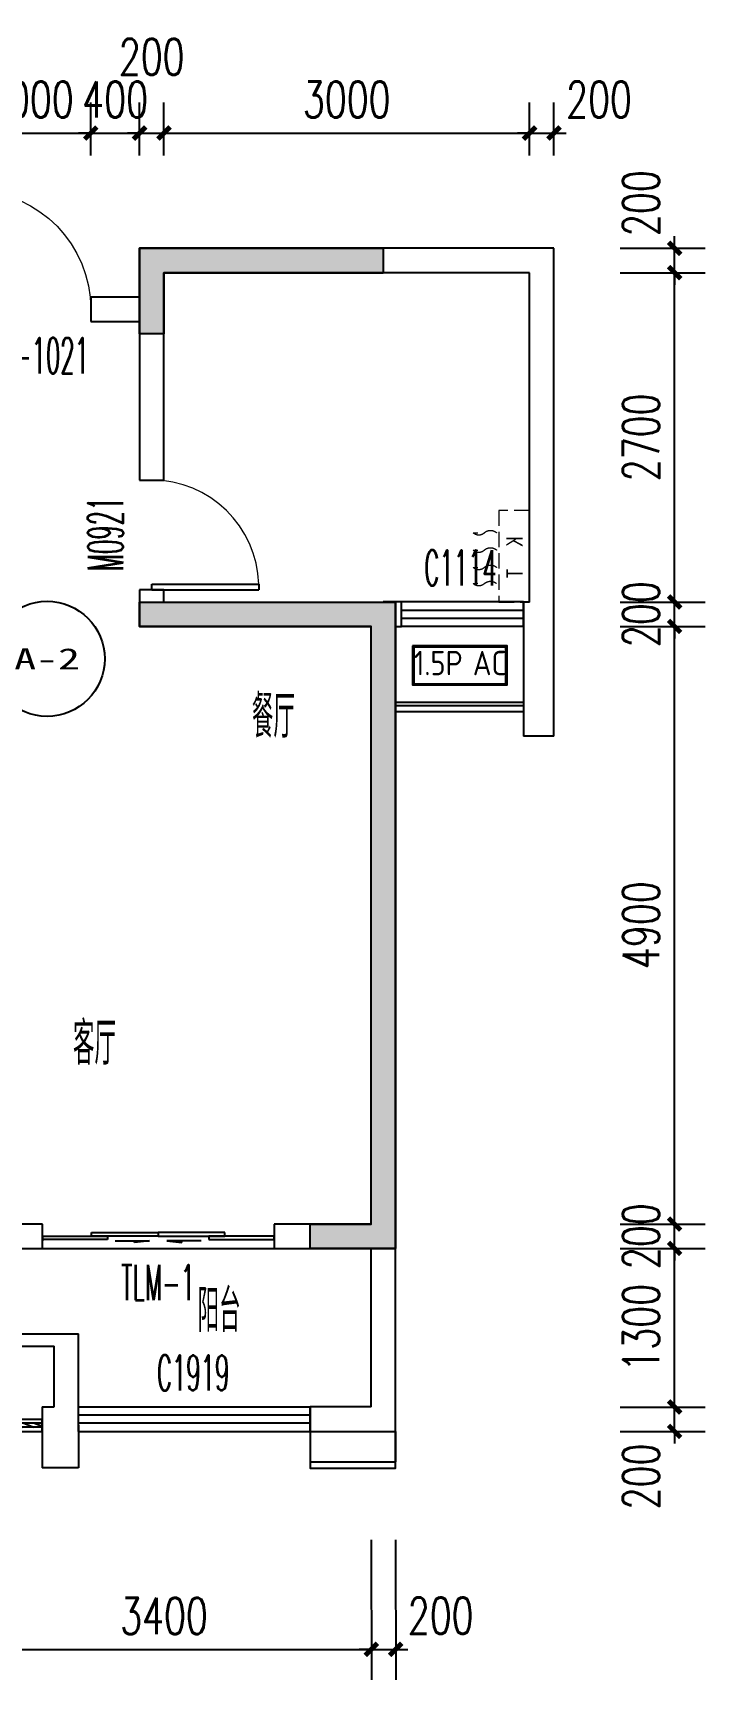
# Model space of a CAD drawing. Extents: x 136784 to 158171, y 80410 to 641535.
# Drawn here: x 152656 to 158171, y 80412 to 93917 of the extents above; entities that cross this region are included whole.
import ezdxf
from ezdxf.enums import TextEntityAlignment as Align

# ---------------------------------------------------------------- set-up
doc = ezdxf.new("R2010")
doc.units = 0
doc.header["$LTSCALE"] = 1000
doc.header["$MEASUREMENT"] = 0
doc.linetypes.add('1-4-RI-7F$0$DASH', pattern=[0.35, 0.25, -0.1])
doc.linetypes.add('5、6、7#楼参照$0$DASH', pattern=[0.35, 0.25, -0.1])
doc.layers.add('0A-O-EQPM', color=215, linetype='Continuous', lineweight=5)
for name, color, linetype in [('PUB_DIM', 3, 'Continuous'), ('PUB_TEXT', 7, 'Continuous'), ('text', 7, 'Continuous'), ('WALL', 2, 'Continuous'), ('WINDOW', 4, 'Continuous'), ('WINDOW_TEXT', 7, 'Continuous'), ('剪力墙', 30, 'Continuous'), ('看线', 8, 'Continuous'), ('空调机', 3, 'Continuous'), ('空调板', 6, 'Continuous')]:
    doc.layers.add(name, color=color, linetype=linetype)
doc.styles.add('5、6、7#楼参照$0$CTDI-ST', font='', dxfattribs={"width": 0.7})
doc.styles.add('_TCH_DIM', font='SIMPLEX', dxfattribs={"bigfont": 'GBCBIG'})
doc.styles.add('_TCH_DIM_T3', font='SIMPLEX', dxfattribs={"width": 0.705882, "bigfont": 'GBCBIG'})
doc.styles.add('_TCH_WINDOW', font='ROMANS', dxfattribs={"width": 0.7, "height": 3.5, "bigfont": 'GBHZFS'})
doc.styles.get("Standard").update_dxf_attribs({"font": 'gbenor.shx', "bigfont": 'gbcbig.shx'})
doc.styles.add('图签', font='simhei_1.ttf', dxfattribs={"width": 1.05})
doc.styles.get('5、6、7#楼参照$0$CTDI-ST').set_extended_font_data('RS_Song')
doc.dimstyles.new('_TCH_ARCH&&100', dxfattribs={"dimtxt": 297.5, "dimasz": 100, "dimexe": 250, "dimexo": 300, "dimgap": 126.25, "dimtad": 1, "dimdec": 0, "dimzin": 0, "dimdsep": 46, "dimtxsty": '_TCH_DIM_T3', "dimblk": 'ARCHTICK', "dimcen": 0.09, "dimclrt": 7, "dimazin": 2, "dimtfac": 1, "dimtdec": 0, "dimtix": 1, "dimtmove": 2, "dimatfit": 3, "dimfxl": 1, "dimtolj": 1, "dimtzin": 0, "dimarcsym": 0})

# ---------------------------------------------------------------- blocks, each defined once
blk = doc.blocks.new('5、6、7#楼参照$0$A$C73415A09')
for p, q in [((182, 211), (182, 172)), ((182, 211), (182, 192)), ((324, 211), (324, 172)), ((324, 211), (324, 192)), ((466, 211), (466, 172)), ((466, 211), (466, 192)), ((599, 211), (595, 172))]:
    blk.add_line(p, q)
at = {"linetype": '5、6、7#楼参照$0$DASH', "ltscale": 0.5}
blk.add_lwpolyline([(750, 0), (750, -250), (0, -250), (0, 0), (750, 0)], dxfattribs=at)
at = {"linetype": '1-4-RI-7F$0$DASH', "ltscale": 150}
for centre, radius, start, end in [((136, 164), 65.6, 314.917, 45.083), ((278, 164), 65.6, 314.917, 45.083), ((420, 164), 65.6, 314.917, 45.083), ((552, 164), 65.6, 314.917, 45.083), ((237, 68), 74.4, 137.7876, 222.2124), ((379, 68), 74.4, 137.7876, 222.2124), ((521, 68), 74.4, 137.7876, 222.2124), ((654, 68), 74.4, 137.7876, 222.2124)]:
    blk.add_arc(centre, radius, start, end, dxfattribs=at)
at = {"style": '5、6、7#楼参照$0$CTDI-ST', "width": 0.7}
for s, p in [('K', (213, -195)), ('T', (478, -195))]:
    blk.add_text(s, height=133, dxfattribs=at).set_placement(p)
blk = doc.blocks.new('1.5')
at = {"layer": '空调板'}
for points in [[(-119264, -117702), (-119264, -118022), (-118488, -118022), (-118488, -117702)], [(-119254, -117712), (-119254, -118012), (-118498, -118012), (-118498, -117712)]]:
    blk.add_lwpolyline(points, close=True, dxfattribs=at)
for s, p in [('1.5P', (-119252, -117942)), ('AC', (-118769, -117942))]:
    blk.add_text(s, height=200, dxfattribs=at).set_placement(p)
blk = doc.blocks.new('$DorLib2D$00000001')
for p, q in [((0.45, 0.975), (0.5, 0.975)), ((0.45, 0), (0.45, 0.975)), ((0.5, 0), (0.5, 0.975)), ((0.5, 0), (0.45, 0))]:
    blk.add_line(p, q)
at = {"lineweight": 13}
blk.add_arc((0.475, 0), 0.975, 91.4693, 180, dxfattribs=at)
blk = doc.blocks.new('$TCHSYS$WIN2D')
for p, q in [((-0.5, 0.5), (0.5, 0.5)), ((-0.5, 0.5), (-0.5, -0.5)), ((0.5, 0.5), (0.5, -0.5)), ((0.5, 0.1667), (-0.5, 0.1667)), ((0.5, -0.1667), (-0.5, -0.1667)), ((-0.5, -0.5), (0.5, -0.5))]:
    blk.add_line(p, q)
blk = doc.blocks.new('$DorLib2D$00000138')
at = {"color": 0, "linetype": 'Continuous'}
for p, q in [((-0.2875, 0), (-0.2875, 0.1538)), ((-0.2875, 0.1538), (0, 0.1538)), ((0, 0.1538), (0, 0)), ((0.2875, 0.1538), (0, 0.1538)), ((0.2875, 0), (0.2875, 0.1538)), ((-0.5, -0.1399), (-0.5, 0)), ((-0.5, 0), (-0.2187, 0)), ((0, 0), (-0.2875, 0)), ((-0.2187, 0), (-0.2187, -0.1399)), ((0, 0), (0.2875, 0)), ((0.2187, 0), (0.2187, -0.1399)), ((0.5, 0), (0.2187, 0)), ((0.5, 0), (0.5, -0.1946)), ((0.5, -0.1399), (0.5, 0)), ((-0.2187, -0.1399), (-0.5, -0.1399)), ((0.2187, -0.1399), (0.5, -0.1399)), ((-0.1857, -0.186), (-0.037, -0.186)), ((-0.037, -0.186), (-0.1019, -0.2583)), ((-0.1019, -0.2583), (-0.1019, -0.186)), ((0.1857, -0.186), (0.037, -0.186)), ((0.037, -0.186), (0.1019, -0.2583)), ((0.1019, -0.2583), (0.1019, -0.186))]:
    blk.add_line(p, q, dxfattribs=at)
blk = doc.blocks.new('$WINLIB2D$00000039')
at = {"color": 0}
for points in [[(-0.5, 0.5), (-0.5, -0.5)], [(0.5, 0.5), (-0.5, 0.5)], [(0.5, -0.5), (0.5, 0.5)], [(-0.5, 0.167), (0.5, 0.167)], [(-0.384, -0.167), (-0.448, 0.167)], [(-0.316, -0.167), (-0.38, 0.167)], [(-0.248, -0.167), (-0.312, 0.167)], [(-0.18, -0.167), (-0.244, 0.167)], [(-0.112, -0.167), (-0.176, 0.167)], [(-0.044, -0.167), (-0.108, 0.167)], [(0.024, -0.167), (-0.04, 0.167)], [(0.092, -0.167), (0.028, 0.167)], [(0.16, -0.167), (0.096, 0.167)], [(0.228, -0.167), (0.164, 0.167)], [(0.296, -0.167), (0.232, 0.167)], [(0.364, -0.167), (0.3, 0.167)], [(0.432, -0.167), (0.368, 0.167)], [(0.5, -0.167), (0.436, 0.167)], [(-0.452, -0.167), (-0.5, 0.084)], [(-0.5, -0.167), (0.5, -0.167)], [(0.5, -0.5), (-0.5, -0.5)]]:
    blk.add_lwpolyline(points, dxfattribs=at)
blk = doc.blocks.new('_ArchTick')
at = {"color": 0, "linetype": 'ByBlock', "const_width": 0.4}
blk.add_lwpolyline([(-0.5, -0.5), (0.5, 0.5)], dxfattribs=at)
blk = doc.blocks.new('*D23')
at = {"layer": 'Defpoints', "color": 0}
for p in [(157174, 92151), (157921, 92151), (157174, 91951)]:
    blk.add_point(p, dxfattribs=at)
at = {"layer": 'PUB_DIM', "color": 0, "lineweight": -2}
for p, q in [((157921, 92151), (157921, 92251)), ((157474, 92151), (158171, 92151)), ((157921, 91951), (157921, 92151)), ((157474, 91951), (158171, 91951)), ((157921, 91951), (157921, 91851))]:
    blk.add_line(p, q, dxfattribs=at)
at = {"layer": 'PUB_DIM', "color": 0, "lineweight": -2, "xscale": 100, "yscale": 100, "zscale": 100}
for p, rotation in [((157921, 92151), 270), ((157921, 91951), 90)]:
    blk.add_blockref('_ArchTick', p, dxfattribs=dict(at, rotation=rotation))
at = {"layer": 'PUB_DIM', "color": 7, "insert": (157646, 92521), "char_height": 297.5, "attachment_point": 5, "rotation": 90, "style": '_TCH_DIM_T3'}
blk.add_mtext('\\A1;200', dxfattribs=at)
blk = doc.blocks.new('*D24')
at = {"layer": 'Defpoints', "color": 0}
for p in [(157174, 91951), (157921, 91951), (157174, 89251)]:
    blk.add_point(p, dxfattribs=at)
at = {"layer": 'PUB_DIM', "color": 0, "lineweight": -2}
for p, q in [((157474, 91951), (158171, 91951)), ((157921, 89251), (157921, 91951)), ((157474, 89251), (158171, 89251))]:
    blk.add_line(p, q, dxfattribs=at)
at = {"layer": 'PUB_DIM', "color": 0, "lineweight": -2, "xscale": 100, "yscale": 100, "zscale": 100}
for p, rotation in [((157921, 91951), 90), ((157921, 89251), 270)]:
    blk.add_blockref('_ArchTick', p, dxfattribs=dict(at, rotation=rotation))
at = {"layer": 'PUB_DIM', "color": 7, "insert": (157646, 90601), "char_height": 297.5, "attachment_point": 5, "rotation": 90, "style": '_TCH_DIM_T3'}
blk.add_mtext('\\A1;2700', dxfattribs=at)
blk = doc.blocks.new('*D25')
at = {"layer": 'Defpoints', "color": 0}
for p in [(157174, 89251), (157921, 89251), (157174, 89051)]:
    blk.add_point(p, dxfattribs=at)
at = {"layer": 'PUB_DIM', "color": 0, "lineweight": -2}
for p, q in [((157921, 89251), (157921, 89351)), ((157474, 89251), (158171, 89251)), ((157921, 89051), (157921, 89251)), ((157474, 89051), (158171, 89051)), ((157921, 89051), (157921, 88951))]:
    blk.add_line(p, q, dxfattribs=at)
at = {"layer": 'PUB_DIM', "color": 0, "lineweight": -2, "xscale": 100, "yscale": 100, "zscale": 100}
for p, rotation in [((157921, 89251), 270), ((157921, 89051), 90)]:
    blk.add_blockref('_ArchTick', p, dxfattribs=dict(at, rotation=rotation))
at = {"layer": 'PUB_DIM', "color": 7, "insert": (157646, 89151), "char_height": 297.5, "attachment_point": 5, "rotation": 90, "style": '_TCH_DIM_T3'}
blk.add_mtext('\\A1;200', dxfattribs=at)
blk = doc.blocks.new('*D26')
at = {"layer": 'Defpoints', "color": 0}
for p in [(157174, 89051), (157921, 89051), (157174, 84151)]:
    blk.add_point(p, dxfattribs=at)
at = {"layer": 'PUB_DIM', "color": 0, "lineweight": -2}
for p, q in [((157474, 89051), (158171, 89051)), ((157921, 84151), (157921, 89051)), ((157474, 84151), (158171, 84151))]:
    blk.add_line(p, q, dxfattribs=at)
at = {"layer": 'PUB_DIM', "color": 0, "lineweight": -2, "xscale": 100, "yscale": 100, "zscale": 100}
for p, rotation in [((157921, 89051), 90), ((157921, 84151), 270)]:
    blk.add_blockref('_ArchTick', p, dxfattribs=dict(at, rotation=rotation))
at = {"layer": 'PUB_DIM', "color": 7, "insert": (157646, 86601), "char_height": 297.5, "attachment_point": 5, "rotation": 90, "style": '_TCH_DIM_T3'}
blk.add_mtext('\\A1;4900', dxfattribs=at)
blk = doc.blocks.new('*D27')
at = {"layer": 'Defpoints', "color": 0}
for p in [(157174, 84151), (157921, 84151), (157174, 83951)]:
    blk.add_point(p, dxfattribs=at)
at = {"layer": 'PUB_DIM', "color": 0, "lineweight": -2}
for p, q in [((157474, 84151), (158171, 84151)), ((157921, 84151), (157921, 84251)), ((157921, 83951), (157921, 84151)), ((157474, 83951), (158171, 83951)), ((157921, 83951), (157921, 83851))]:
    blk.add_line(p, q, dxfattribs=at)
at = {"layer": 'PUB_DIM', "color": 0, "lineweight": -2, "xscale": 100, "yscale": 100, "zscale": 100}
for p, rotation in [((157921, 84151), 270), ((157921, 83951), 90)]:
    blk.add_blockref('_ArchTick', p, dxfattribs=dict(at, rotation=rotation))
at = {"layer": 'PUB_DIM', "color": 7, "insert": (157646, 84051), "char_height": 297.5, "attachment_point": 5, "rotation": 90, "style": '_TCH_DIM_T3'}
blk.add_mtext('\\A1;200', dxfattribs=at)
blk = doc.blocks.new('*D28')
at = {"layer": 'Defpoints', "color": 0}
for p in [(157174, 83951), (157921, 83951), (157174, 82651)]:
    blk.add_point(p, dxfattribs=at)
at = {"layer": 'PUB_DIM', "color": 0, "lineweight": -2}
for p, q in [((157474, 83951), (158171, 83951)), ((157921, 82651), (157921, 83951)), ((157474, 82651), (158171, 82651))]:
    blk.add_line(p, q, dxfattribs=at)
at = {"layer": 'PUB_DIM', "color": 0, "lineweight": -2, "xscale": 100, "yscale": 100, "zscale": 100}
for p, rotation in [((157921, 83951), 90), ((157921, 82651), 270)]:
    blk.add_blockref('_ArchTick', p, dxfattribs=dict(at, rotation=rotation))
at = {"layer": 'PUB_DIM', "color": 7, "insert": (157646, 83301), "char_height": 297.5, "attachment_point": 5, "rotation": 90, "style": '_TCH_DIM_T3'}
blk.add_mtext('\\A1;1300', dxfattribs=at)
blk = doc.blocks.new('*D29')
at = {"layer": 'Defpoints', "color": 0}
for p in [(157174, 82651), (157921, 82651), (157174, 82451)]:
    blk.add_point(p, dxfattribs=at)
at = {"layer": 'PUB_DIM', "color": 0, "lineweight": -2}
for p, q in [((157474, 82651), (158171, 82651)), ((157921, 82651), (157921, 82751)), ((157921, 82451), (157921, 82651)), ((157474, 82451), (158171, 82451)), ((157921, 82451), (157921, 82351))]:
    blk.add_line(p, q, dxfattribs=at)
at = {"layer": 'PUB_DIM', "color": 0, "lineweight": -2, "xscale": 100, "yscale": 100, "zscale": 100}
for p, rotation in [((157921, 82651), 270), ((157921, 82451), 90)]:
    blk.add_blockref('_ArchTick', p, dxfattribs=dict(at, rotation=rotation))
at = {"layer": 'PUB_DIM', "color": 7, "insert": (157646, 82081), "char_height": 297.5, "attachment_point": 5, "rotation": 90, "style": '_TCH_DIM_T3'}
blk.add_mtext('\\A1;200', dxfattribs=at)
blk = doc.blocks.new('*D42')
at = {"layer": 'Defpoints', "color": 0}
for p in [(152031, 81861), (155432, 81863), (155432, 80664)]:
    blk.add_point(p, dxfattribs=at)
at = {"layer": 'PUB_DIM', "color": 0, "lineweight": -2}
for p, q in [((152031, 81561), (152032, 80412)), ((155432, 81563), (155433, 80414)), ((152032, 80662), (155432, 80664))]:
    blk.add_line(p, q, dxfattribs=at)
at = {"layer": 'PUB_DIM', "color": 0, "lineweight": -2, "xscale": 100, "yscale": 100, "zscale": 100}
for p, rotation in [((152032, 80662), 180.033951090619), ((155432, 80664), 0.0339510906189875)]:
    blk.add_blockref('_ArchTick', p, dxfattribs=dict(at, rotation=rotation))
at = {"layer": 'PUB_DIM', "color": 7, "insert": (153732, 80938), "char_height": 297.5, "attachment_point": 5, "rotation": 0.034, "style": '_TCH_DIM_T3'}
blk.add_mtext('\\A1;3400', dxfattribs=at)
blk = doc.blocks.new('*D43')
at = {"layer": 'Defpoints', "color": 0}
for p in [(155432, 81863), (155632, 81863), (155632, 80664)]:
    blk.add_point(p, dxfattribs=at)
at = {"layer": 'PUB_DIM', "color": 0, "lineweight": -2}
for p, q in [((155432, 81563), (155433, 80414)), ((155632, 81563), (155633, 80414)), ((155432, 80664), (155332, 80664)), ((155432, 80664), (155632, 80664)), ((155632, 80664), (155732, 80664))]:
    blk.add_line(p, q, dxfattribs=at)
at = {"layer": 'PUB_DIM', "color": 0, "lineweight": -2, "xscale": 100, "yscale": 100, "zscale": 100}
for p, rotation in [((155432, 80664), 0.03395109061847812), ((155632, 80664), 180.0339510906184)]:
    blk.add_blockref('_ArchTick', p, dxfattribs=dict(at, rotation=rotation))
at = {"layer": 'PUB_DIM', "color": 7, "insert": (156002, 80940), "char_height": 297.5, "attachment_point": 5, "rotation": 0.034, "style": '_TCH_DIM_T3'}
blk.add_mtext('\\A1;200', dxfattribs=at)
blk = doc.blocks.new('*D48')
at = {"layer": 'Defpoints', "color": 0}
for p in [(153131, 93096), (152131, 92611), (153131, 92611)]:
    blk.add_point(p, dxfattribs=at)
at = {"layer": 'PUB_DIM', "color": 0, "lineweight": -2}
for p, q in [((152131, 92911), (152131, 93346)), ((153131, 92911), (153131, 93346)), ((152131, 93096), (153131, 93096))]:
    blk.add_line(p, q, dxfattribs=at)
at = {"layer": 'PUB_DIM', "color": 0, "lineweight": -2, "xscale": 100, "yscale": 100, "zscale": 100, "rotation": 180}
blk.add_blockref('_ArchTick', (152131, 93096), dxfattribs=at)
at = {"layer": 'PUB_DIM', "color": 0, "lineweight": -2, "xscale": 100, "yscale": 100, "zscale": 100}
blk.add_blockref('_ArchTick', (153131, 93096), dxfattribs=at)
at = {"layer": 'PUB_DIM', "color": 7, "insert": (152631, 93371), "char_height": 297.5, "attachment_point": 5, "style": '_TCH_DIM_T3'}
blk.add_mtext('\\A1;1000', dxfattribs=at)
blk = doc.blocks.new('*D49')
at = {"layer": 'Defpoints', "color": 0}
for p in [(153531, 93096), (153131, 92611), (153531, 92611)]:
    blk.add_point(p, dxfattribs=at)
at = {"layer": 'PUB_DIM', "color": 0, "lineweight": -2}
for p, q in [((153131, 92911), (153131, 93346)), ((153531, 92911), (153531, 93346)), ((153131, 93096), (153031, 93096)), ((153131, 93096), (153531, 93096)), ((153531, 93096), (153631, 93096))]:
    blk.add_line(p, q, dxfattribs=at)
at = {"layer": 'PUB_DIM', "color": 0, "lineweight": -2, "xscale": 100, "yscale": 100, "zscale": 100}
blk.add_blockref('_ArchTick', (153131, 93096), dxfattribs=at)
at = {"layer": 'PUB_DIM', "color": 0, "lineweight": -2, "xscale": 100, "yscale": 100, "zscale": 100, "rotation": 180}
blk.add_blockref('_ArchTick', (153531, 93096), dxfattribs=at)
at = {"layer": 'PUB_DIM', "color": 7, "insert": (153331, 93371), "char_height": 297.5, "attachment_point": 5, "style": '_TCH_DIM_T3'}
blk.add_mtext('\\A1;400', dxfattribs=at)
blk = doc.blocks.new('*D50')
at = {"layer": 'Defpoints', "color": 0}
for p in [(153731, 93096), (153531, 92611), (153731, 92611)]:
    blk.add_point(p, dxfattribs=at)
at = {"layer": 'PUB_DIM', "color": 0, "lineweight": -2}
for p, q in [((153531, 92911), (153531, 93346)), ((153731, 92911), (153731, 93346)), ((153531, 93096), (153431, 93096)), ((153531, 93096), (153731, 93096)), ((153731, 93096), (153831, 93096))]:
    blk.add_line(p, q, dxfattribs=at)
at = {"layer": 'PUB_DIM', "color": 0, "lineweight": -2, "xscale": 100, "yscale": 100, "zscale": 100}
blk.add_blockref('_ArchTick', (153531, 93096), dxfattribs=at)
at = {"layer": 'PUB_DIM', "color": 0, "lineweight": -2, "xscale": 100, "yscale": 100, "zscale": 100, "rotation": 180}
blk.add_blockref('_ArchTick', (153731, 93096), dxfattribs=at)
at = {"layer": 'PUB_DIM', "color": 7, "insert": (153631, 93721), "char_height": 297.5, "attachment_point": 5, "style": '_TCH_DIM_T3'}
blk.add_mtext('\\A1;200', dxfattribs=at)
blk = doc.blocks.new('*D51')
at = {"layer": 'Defpoints', "color": 0}
for p in [(156731, 93096), (153731, 92611), (156731, 92611)]:
    blk.add_point(p, dxfattribs=at)
at = {"layer": 'PUB_DIM', "color": 0, "lineweight": -2}
for p, q in [((153731, 92911), (153731, 93346)), ((156731, 92911), (156731, 93346)), ((153731, 93096), (156731, 93096))]:
    blk.add_line(p, q, dxfattribs=at)
at = {"layer": 'PUB_DIM', "color": 0, "lineweight": -2, "xscale": 100, "yscale": 100, "zscale": 100, "rotation": 180}
blk.add_blockref('_ArchTick', (153731, 93096), dxfattribs=at)
at = {"layer": 'PUB_DIM', "color": 0, "lineweight": -2, "xscale": 100, "yscale": 100, "zscale": 100}
blk.add_blockref('_ArchTick', (156731, 93096), dxfattribs=at)
at = {"layer": 'PUB_DIM', "color": 7, "insert": (155231, 93371), "char_height": 297.5, "attachment_point": 5, "style": '_TCH_DIM_T3'}
blk.add_mtext('\\A1;3000', dxfattribs=at)
blk = doc.blocks.new('*D52')
at = {"layer": 'Defpoints', "color": 0}
for p in [(156931, 93096), (156731, 92611), (156931, 92611)]:
    blk.add_point(p, dxfattribs=at)
at = {"layer": 'PUB_DIM', "color": 0, "lineweight": -2}
for p, q in [((156731, 92911), (156731, 93346)), ((156931, 92911), (156931, 93346)), ((156731, 93096), (156631, 93096)), ((156731, 93096), (156931, 93096)), ((156931, 93096), (157031, 93096))]:
    blk.add_line(p, q, dxfattribs=at)
at = {"layer": 'PUB_DIM', "color": 0, "lineweight": -2, "xscale": 100, "yscale": 100, "zscale": 100}
blk.add_blockref('_ArchTick', (156731, 93096), dxfattribs=at)
at = {"layer": 'PUB_DIM', "color": 0, "lineweight": -2, "xscale": 100, "yscale": 100, "zscale": 100, "rotation": 180}
blk.add_blockref('_ArchTick', (156931, 93096), dxfattribs=at)
at = {"layer": 'PUB_DIM', "color": 7, "insert": (157301, 93371), "char_height": 297.5, "attachment_point": 5, "style": '_TCH_DIM_T3'}
blk.add_mtext('\\A1;200', dxfattribs=at)

msp = doc.modelspace()

# ---------------------------------------------------------------- hatches: boundary and pattern name
h = msp.add_hatch(color=232)
h.paths.add_polyline_path([(155531.3, 92151), (155531.3, 91951), (153731.3, 91951), (153731.3, 91451), (153531.3, 91451), (153531.3, 92151)])
h.paths.add_polyline_path([(153531.3, 89251), (155631.3, 89251), (155631.3, 83951), (154931.3, 83951), (154931.3, 84151), (155431.3, 84151.1), (155431.3, 89051), (153531.3, 89051)])
h.paths.add_polyline_path([(151231.3, 83351), (151231.3, 83151.1), (152031.3, 83151.1), (152031.3, 83951), (152531.3, 83951), (152531.3, 84151), (152031.3, 84151.1), (152031.3, 86251), (151831.3, 86251), (151829.4, 83351)])
edge = h.paths.add_edge_path()
edge.add_line((147431.3, 90151.2), (147231.3, 90151.2))
edge.add_line((147231.3, 90151.2), (147231.3, 92151.2))
edge.add_line((147231.3, 92151.2), (152031.3, 92151))
edge.add_line((152031.3, 92151), (152031.3, 91251))
edge.add_line((152031.3, 91251), (151831.3, 91251))
edge.add_line((151831.3, 91251), (151831.3, 91951))
edge.add_line((151831.3, 91951), (147431.3, 91951.2))
edge.add_line((147431.3, 91951.2), (147431.3, 90151.2))
edge.add_line((149031.3, 88551), (148331.3, 88551))
edge.add_line((148331.3, 88551), (148331.3, 83151))
edge.add_line((148331.3, 83151), (148931.3, 83151))
edge.add_line((148931.3, 83151), (148931.3, 83351))
edge.add_line((148931.3, 83351), (148531.3, 83351))
edge.add_line((148531.3, 83351), (148531.3, 88351))
edge.add_line((148531.3, 88351), (149031.3, 88351))
edge.add_line((149031.3, 88351), (149031.3, 88551.2))

# ---------------------------------------------------------------- linework, layer by layer
for points in [[(155531.3, 92151), (155531.3, 91951), (153731.3, 91951), (153731.3, 91451), (153531.3, 91451), (153531.3, 92151), (155531.3, 92151)], [(153531.3, 89251), (155631.3, 89251), (155631.3, 83951), (154931.3, 83951), (154931.3, 84151), (155431.3, 84151.1), (155431.3, 89051), (153531.3, 89051), (153531.3, 89251)]]:
    msp.add_lwpolyline(points)
at = {"layer": 'PUB_TEXT', "color": 6}
msp.add_circle((152772.7, 88785.1), 472.5, dxfattribs=at)
at = {"layer": 'WALL'}
for p, q in [((153531.3, 91751.1), (153531.3, 92151.1)), ((156931.3, 92151), (153531.3, 92151.1)), ((156931.3, 88151.1), (156931.3, 92151)), ((153731.3, 91651.1), (153731.3, 91951.1)), ((156731.3, 91951), (153731.3, 91951.1)), ((156731.3, 89251), (156731.3, 91951)), ((153531.3, 91751.1), (153131.3, 91751.1)), ((153131.3, 91751.1), (153131.3, 91551.1)), ((153731.3, 90251), (153731.3, 91651.1)), ((153131.3, 91551.1), (153531.3, 91551.1)), ((153531.3, 91551.1), (153531.3, 90251)), ((153531.3, 90251), (153731.3, 90251)), ((153731.3, 89351), (153531.3, 89351)), ((153531.3, 89351), (153531.3, 89051)), ((153731.3, 89251), (153731.3, 89351)), ((153731.3, 89251), (155531.3, 89251.1)), ((155681.3, 89251.1), (155531.3, 89251.1)), ((155681.3, 89051.1), (155681.3, 89251.1)), ((156731.3, 89251), (156681.3, 89251)), ((156681.3, 89251), (156681.3, 89051.1)), ((153531.3, 89051), (155431.3, 89051.1)), ((155431.3, 84151.1), (155431.3, 89051.1)), ((155631.3, 89051.1), (155681.3, 89051.1)), ((155631.3, 84051.1), (155631.3, 89051.1)), ((156681.3, 89051.1), (156681.3, 88151.1)), ((156931.3, 88151.1), (156681.3, 88151.1)), ((152734.4, 84151.1), (152031.3, 84151.1)), ((152734.4, 83951.1), (152734.4, 84151.1)), ((155431.3, 84151.1), (154634.4, 84151.1)), ((154634.4, 84151.1), (154634.4, 83951.1)), ((155631.3, 82451.1), (155631.3, 84051.1)), ((152031.3, 83951.1), (152734.4, 83951.1)), ((154634.4, 83951.1), (155431.3, 83951.1)), ((155431.3, 82651.1), (155431.3, 83951.1)), ((151931.3, 83251.1), (152831.3, 83251.1)), ((152831.3, 83251.1), (152831.3, 83251.1)), ((152831.3, 83251.1), (153031.3, 83251.1)), ((153031.3, 83201.1), (153031.3, 83251.1)), ((153031.3, 82651.1), (153031.3, 83201.1)), ((151931.3, 83151.1), (152831.3, 83151.1)), ((152831.3, 82651.1), (152831.3, 83151.1)), ((152731.3, 82651.1), (152831.3, 82651.1)), ((152731.3, 82651.1), (152731.3, 82451.1)), ((153031.3, 82451.1), (153031.3, 82651.1)), ((155431.3, 82651.1), (154931.3, 82651.1)), ((154931.3, 82651.1), (154931.3, 82451.1)), ((152731.3, 82451.1), (152731.3, 82551.1)), ((152731.3, 82451.1), (152731.3, 82501.1)), ((152731.3, 82501.1), (152731.3, 82151.1)), ((152731.3, 82451.1), (152731.3, 82451.1)), ((153031.3, 82451.1), (153031.3, 82501.1)), ((153031.3, 82501.1), (153031.3, 82151.1)), ((154931.3, 82451.1), (155631.3, 82451.1)), ((154931.3, 82450.8), (155631.3, 82450.8)), ((154931.3, 82450.8), (154931.3, 82200.8)), ((155631.3, 82450.8), (155631.3, 82200.8)), ((153031.3, 82151.1), (152731.3, 82151.1)), ((154931.3, 82200.8), (155631.3, 82200.8))]:
    msp.add_line(p, q, dxfattribs=at)
at = {"layer": 'WINDOW'}
msp.add_line((152731.3, 83951), (155131.3, 83951), dxfattribs=at)
at = {"layer": '剪力墙'}
for p, q in [((153531.3, 92151), (153531.3, 91451)), ((153531.3, 92151), (155531.3, 92151)), ((155531.3, 92151), (155531.3, 91951)), ((153731.3, 91951), (153731.3, 91451)), ((153731.3, 91951), (155531.3, 91951)), ((153731.3, 91451), (153531.3, 91451)), ((153531.3, 89051), (153531.3, 89251)), ((153531.3, 89251), (155631.3, 89251)), ((155631.3, 83951), (155631.3, 89251)), ((153531.3, 89051), (155431.3, 89051)), ((155431.3, 84151), (155431.3, 89051)), ((154931.3, 84151), (155431.3, 84151)), ((154931.3, 83951), (154931.3, 84151)), ((154931.3, 83951), (155631.3, 83951))]:
    msp.add_line(p, q, dxfattribs=at)
at = {"layer": '看线'}
msp.add_lwpolyline([(154931.3, 82450.8), (154931.3, 82150.8), (155631.3, 82150.8), (155631.3, 82450.8)], dxfattribs=at)
at = {"layer": '空调板'}
for p, q in [((156681.3, 88426), (155631.5, 88426)), ((156681.3, 88401), (155631.5, 88401)), ((156681.3, 88351), (155631.5, 88351))]:
    msp.add_line(p, q, dxfattribs=at)

# ---------------------------------------------------------------- block references
at = {"layer": '0A-O-EQPM', "xscale": -1, "rotation": 90.00317945306027}
msp.add_blockref('5、6、7#楼参照$0$A$C73415A09', (156478.6, 90000.9), dxfattribs=at)
at = {"layer": 'WINDOW'}
ref = msp.add_blockref('$DorLib2D$00000001', (152631.3, 91651.1), dxfattribs=dict(at, xscale=999.9999999999969, yscale=-1000, zscale=1000, rotation=179.9992120221509))
ref.add_attrib('A', 'FDM-1021', (152121.7, 91125.8), dxfattribs={"layer": 'WINDOW_TEXT', "height": 290.5, "rotation": 359.99921, "style": '_TCH_WINDOW', "width": 0.472289})
ref = msp.add_blockref('$DorLib2D$00000001', (153631.3, 89801), dxfattribs=dict(at, xscale=-900, yscale=-900, zscale=-900, rotation=89.99999999823893))
ref.add_attrib('A', 'M0921', (153396.7, 89503.7), dxfattribs={"layer": 'WINDOW_TEXT', "height": 290.5, "rotation": 90, "style": '_TCH_WINDOW', "width": 0.472289})
at = {"layer": 'WINDOW', "color": 4}
ref = msp.add_blockref('$TCHSYS$WIN2D', (156181.3, 89151.1), dxfattribs=dict(at, xscale=-999.9999999999969, yscale=-200, zscale=-1000, rotation=359.9992120221504))
ref.add_attrib('A', 'C1114', (155867.7, 89385.6), dxfattribs={"layer": 'WINDOW_TEXT', "color": 4, "height": 290.5, "rotation": 359.99921, "style": '_TCH_WINDOW', "width": 0.472289})
at = {"layer": 'WINDOW'}
ref = msp.add_blockref('$DorLib2D$00000138', (153684.4, 84051.1), dxfattribs=dict(at, xscale=-1900.000000000001, yscale=200, zscale=-1900, rotation=359.9993205701192))
ref.add_attrib('A', 'TLM-1', (153380.6, 83525.8), dxfattribs={"layer": 'WINDOW_TEXT', "height": 290.5, "rotation": 359.99932, "style": '_TCH_WINDOW', "width": 0.472289})
ref = msp.add_blockref('$TCHSYS$WIN2D', (153981.3, 82551.1), dxfattribs=dict(at, xscale=1900.000000000001, yscale=-200, zscale=1900, rotation=359.9993205701188))
ref.add_attrib('A', 'C1919', (153674.2, 82785.6), dxfattribs={"layer": 'WINDOW_TEXT', "height": 290.5, "rotation": 359.99932, "style": '_TCH_WINDOW', "width": 0.472289})
ref = msp.add_blockref('$WINLIB2D$00000039', (152081.3, 82501.1), dxfattribs=dict(at, xscale=-1300, yscale=-100, zscale=-1300))
ref.add_attrib('A', 'BYC-7', (151757.9, 82058.8), dxfattribs={"layer": 'WINDOW_TEXT', "height": 290.5, "style": '_TCH_WINDOW', "width": 0.472289})
at = {"layer": '空调机'}
msp.add_blockref('1.5', (275034.7, 206592.6), dxfattribs=at)

# ---------------------------------------------------------------- texts
at = {"layer": 'PUB_TEXT', "color": 6, "style": '图签', "width": 1.436979}
msp.add_text('A-2', height=174.07, dxfattribs=at).set_placement((152502.8, 88698.1), (153042.5, 88698.1), align=Align.FIT)
at = {"layer": 'text', "style": '_TCH_DIM', "width": 0.7}
for s, p in [('餐厅', (154453, 88137.7)), ('阳台', (154007.7, 83266.3))]:
    msp.add_text(s, height=350, rotation=360, dxfattribs=at).set_placement(p)
msp.add_text('客厅', height=350, dxfattribs=at).set_placement((152984.9, 85457.1))

# ---------------------------------------------------------------- dimensions: what is measured, and where the dimension line sits
at = {"layer": 'PUB_DIM'}
for base, p1, p2, angle, picture, middle in [((153731.3, 93096.5), (153531.3, 92610.8), (153731.3, 92610.8), 360, '*D50', (153631.3, 93721.5)), ((156931.3, 93096.5), (156731.3, 92610.8), (156931.3, 92610.8), 360, '*D52', (157301.3, 93371.5)), ((157921.2, 92151), (157174.3, 91951), (157174.3, 92151), 90, '*D23', (157646.2, 92521)), ((157921.2, 82651.1), (157174.3, 82451.1), (157174.3, 82651.1), 90, '*D29', (157646.2, 82081.1)), ((155632.5, 80664.4), (155431.8, 81862.7), (155631.8, 81862.9), 0.03395, '*D43', (156002.3, 80939.6))]:
    dim = msp.add_linear_dim(base=base, p1=p1, p2=p2, angle=angle, dimstyle='_TCH_ARCH&&100', dxfattribs=at)
    dim.commit()
    dim.dimension.update_dxf_attribs({"geometry": picture, "text_midpoint": middle, "dimtype": 129})
for p1, p2, distance, picture, middle in [((152131.3, 92610.8), (153131.3, 92610.8), 485.6, '*D48', (152631.3, 93371.5)), ((153131.3, 92610.8), (153531.3, 92610.8), 485.6, '*D49', (153331.3, 93371.5)), ((153731.3, 92610.8), (156731.3, 92610.8), 485.6, '*D51', (155231.3, 93371.5)), ((157174.3, 89251), (157174.3, 91951), -746.9, '*D24', (157646.2, 90601)), ((157174.3, 89051.1), (157174.3, 89251), -746.9, '*D25', (157646.2, 89151)), ((157174.3, 84151), (157174.3, 89051.1), -746.9, '*D26', (157646.2, 86601)), ((157174.3, 83951.1), (157174.3, 84151), -746.9, '*D27', (157646.2, 84051)), ((157174.3, 82651.1), (157174.3, 83951.1), -746.9, '*D28', (157646.2, 83301.1)), ((152031.3045, 81860.73), (155431.7772, 81862.745), -1198.4501, '*D42', (153732.088, 80938.2876))]:
    dim = msp.add_aligned_dim(p1=p1, p2=p2, distance=distance, dimstyle='_TCH_ARCH&&100', dxfattribs=at)
    dim.commit()
    dim.dimension.update_dxf_attribs({"geometry": picture, "text_midpoint": middle})

doc.saveas('drawing.dxf')
